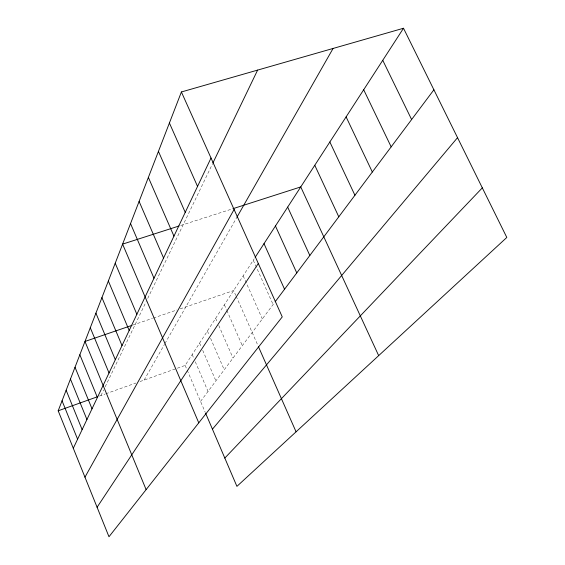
<?xml version="1.0" encoding="UTF-8"?>
<svg xmlns="http://www.w3.org/2000/svg" width="565" height="565" viewBox="0 0 565 565"><rect width="100%" height="100%" fill="white"/><g stroke="black" fill="none" stroke-linecap="round" stroke-linejoin="round"><path stroke-width="0.42" stroke-dasharray="2.83 2.12" d="M100.994 395.5L103.663 389.949M105.189 386.778L146.229 301.512M147.74 298.369L212.496 163.843M144.146 380.075L164.507 344.332M164.924 343.605L236.368 218.203M140.021 381.545L185.143 365.421L254.194 258.805M200.554 401.418L274.654 302.452M99.355 396.086L105.005 394.059M105.81 393.777L135.89 383.021M132.796 325.08L152.522 318.328M153.341 318.046L176.916 309.973M180.15 308.864L233.635 290.551L235.774 295.389M180.715 225.463L232.081 208.972M253.261 260.246L273.093 304.542M243.155 275.847L262.315 318.928M236.128 296.194L257.76 345.13M224.383 304.832L226.494 309.634M226.847 310.432L242.314 345.646M215.653 318.314L217.391 322.283M218.782 325.468L233.02 358.062M207.404 331.055L209.156 335.087M210.561 338.315L224.234 369.793M199.586 343.117L201.324 347.136M202.715 350.349L215.915 380.902M192.178 354.559L193.901 358.563M195.285 361.77L208.033 391.425M185.143 365.421L186.86 369.418M187.199 370.216L205.307 412.521"/><path stroke-width="0.85" d="M181.4 91.968L282.253 316.901L108.981 536.75L58.188 410.797L181.4 91.968L403.509 28.25L506.812 237.455L236.919 486.366L205.653 413.312M73.295 448.264L211.02 158.016M212.871 163.052L257.612 70.102M84.955 477.178L234.094 209.481M236.799 217.44L333.075 48.456M255.133 257.358L403.509 28.25M97.088 507.257L258.311 263.495M275.176 301.759L433.899 89.786M212.44 429.181L457.537 137.662M224.806 458.067L482.326 187.863M58.188 410.797L97.717 396.672M131.963 325.369L84.983 341.458L146.123 489.622M179.041 226L122.598 244.122L198.767 422.832M232.914 208.704L300.75 186.923L378.677 355.632M382.752 60.3L411.617 119.54M363.683 89.743L391.164 146.851M346.105 116.884L372.328 172.007M329.854 141.984L354.926 195.25M314.776 165.27L338.788 216.798M287.677 207.108L309.825 255.479M275.452 225.979L296.773 272.909M264.003 243.656L284.555 289.231M169.408 123.015L197.545 186.422M258.459 346.712L296.074 431.815M158.44 151.392L185.235 212.355M148.376 177.438L173.949 236.135M139.103 201.423L163.567 258.021M130.536 223.585L153.984 278.22M115.225 263.212L136.864 314.302M108.353 280.996L129.187 330.483M101.933 297.607L122.019 345.582M95.923 313.158L115.317 359.714M90.287 327.742L109.031 372.964M79.849 354.749L97.399 397.47M75.011 367.264L92.017 408.82M70.448 379.073L86.932 419.527M66.133 390.231L82.137 429.64M62.058 400.79L77.596 439.203"/></g></svg>
